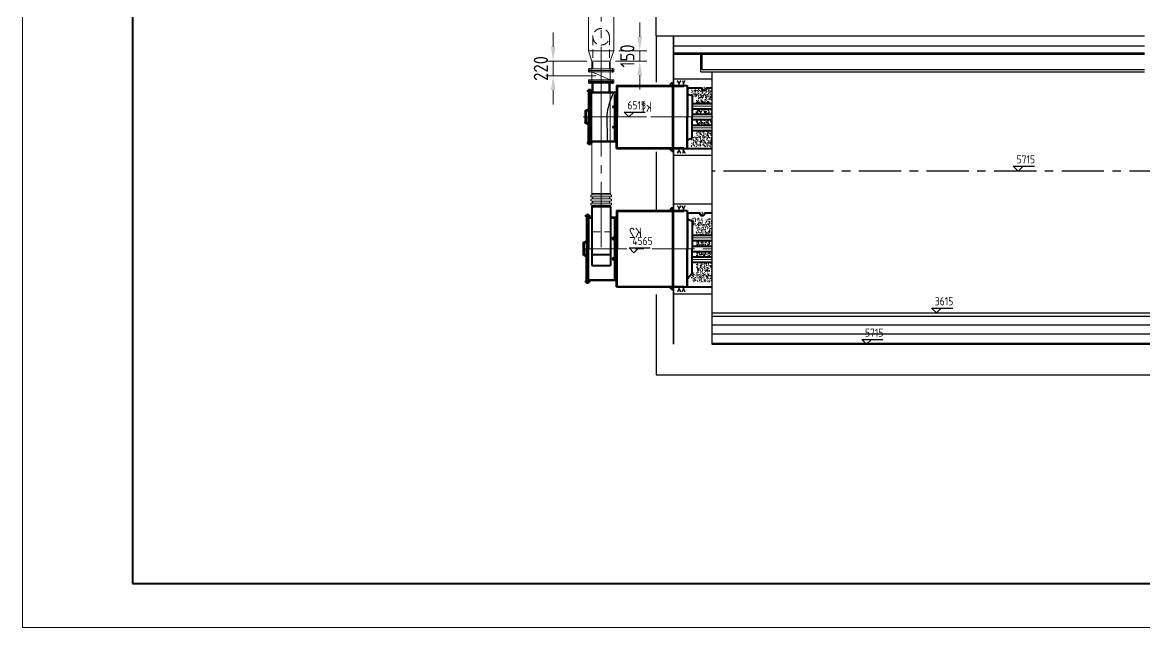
# Model space of a CAD drawing. Header units: millimetres. Extents: x 188205 to 604756, y -401673 to 15123.
# Drawn here: x 342389 to 358981, y -332774 to -323819 of the extents above; entities that cross this region are included whole.
import ezdxf

# ---------------------------------------------------------------- set-up
doc = ezdxf.new("R2010")
doc.units = ezdxf.units.MM
doc.header["$LTSCALE"] = 500
for name, pattern in [('CENTER', [2, 1.25, -0.25, 0.25, -0.25]), ('CONTINOUS', [0]), ('DASHED2', [0.375, 0.25, -0.125])]:
    doc.linetypes.add(name, pattern=pattern)
for name, color, linetype, lineweight in [('BIAOZHU', 3, 'Continuous', 25), ('POU', 4, 'Continuous', 20), ('SHI', 7, 'Continuous', 40), ('SW', 8, 'Continuous', 20), ('WEN', 3, 'Continuous', 20), ('XI', 2, 'Continuous', 20), ('XU', 6, 'DASHED2', 20), ('ZHONG', 1, 'CENTER', 20), ('中心线', 1, 'CENTER', 18)]:
    doc.layers.add(name, color=color, linetype=linetype, lineweight=lineweight)
doc.layers.add('CENTR', color=1, linetype='CENTER')
doc.styles.add('GB', font='gbenor.shx', dxfattribs={"bigfont": 'gbcbig.shx'})
doc.dimstyles.new('ISO-60', dxfattribs={"dimscale": 60, "dimtxt": 3.5, "dimasz": 3.5, "dimexe": 1.8, "dimexo": 1.25, "dimgap": 1.3, "dimtad": 1, "dimrnd": 1, "dimdsep": 46, "dimtxsty": 'GB', "dimcen": 0, "dimclrd": 3, "dimclre": 3, "dimclrt": 256, "dimadec": 0, "dimazin": 0, "dimtfac": 1, "dimtix": 1, "dimtmove": 0, "dimatfit": 3, "dimldrblk": 'DOTSMALL', "dimfxl": 0, "dimlwd": 20, "dimlwe": 20, "dimarcsym": 0})
pattern_1 = [(130, (57927.14, -19397.804), (-72.87387, -6.375634), [7.62, -83.82]), (185, (57927.14, -19397.804), (14.09713, 76.42266), [6.096, -67.056]), (79.549, (57921.07, -19398.335), (-58.777, 70.046675), [6.476, -71.236]), (133.8158, (57927.14, -19377.48), (-108.43162, -16.81693), [11.43, -125.73]), (83.3644, (57918.1, -19378.89), (-94.9617, 98.97022), [9.714, -106.854]), (188.816, (57927.14, -19377.48), (-94.96184, 98.97005), [9.144, -100.584]), (159, (57916.98, -19382.564), (-60.64595, -40.90621), [7.62, -83.82]), (214, (57916.98, -19382.564), (-24.72081, 73.67519), [6.096, -67.056]), (108.5486, (57911.926, -19385.97), (-85.3666, 32.76914), [6.476, -71.236]), (142.5, (57927.14, -19397.804), (-1.235441, 33.822016), [0, -66.2432, 0, -68.072, 0, -67.31]), (172.5, (57927.14, -19397.804), (-26.727865, 40.07223), [0, -38.8112, 0, -64.7192, 0, -25.654]), (212.5, (57949.796, -19397.804), (-54.236238, -2.291498), [0, -25.4, 0, -79.248, 0, -105.156]), (222.5, (57959.956, -19397.804), (-59.251673, 10.170596), [0, -33.02, 0, -52.6288, 0, -74.676])]
pattern_2 = [(130, (56604.54, -19422.26), (-72.87387, -6.375634), [7.62, -83.82]), (185, (56604.54, -19422.26), (14.09713, 76.42266), [6.096, -67.056]), (79.549, (56598.47, -19422.79), (-58.777, 70.046675), [6.476, -71.236]), (133.8158, (56604.54, -19401.94), (-108.43162, -16.81693), [11.43, -125.73]), (83.3644, (56595.51, -19403.34), (-94.9617, 98.97022), [9.714, -106.854]), (188.816, (56604.54, -19401.94), (-94.96184, 98.97005), [9.144, -100.584]), (159, (56594.38, -19407.02), (-60.64595, -40.90621), [7.62, -83.82]), (214, (56594.38, -19407.02), (-24.72081, 73.67519), [6.096, -67.056]), (108.5486, (56589.33, -19410.43), (-85.3666, 32.76914), [6.476, -71.236]), (142.5, (56604.542, -19422.26), (-1.235441, 33.822016), [0, -66.2432, 0, -68.072, 0, -67.31]), (172.5, (56604.54, -19422.26), (-26.727865, 40.07223), [0, -38.8112, 0, -64.7192, 0, -25.654]), (212.5, (56627.199, -19422.26), (-54.236238, -2.291498), [0, -25.4, 0, -79.248, 0, -105.156]), (222.5, (56637.36, -19422.26), (-59.251673, 10.170596), [0, -33.02, 0, -52.6288, 0, -74.676])]
pattern_3 = [(45, (-1333.1662, -1494.125), (-2.245064, 2.245064), [])]

# ---------------------------------------------------------------- blocks, each defined once
blk = doc.blocks.new('蝶阀-DN250')
at = {"linetype": 'CONTINOUS'}
for p, q in [((-188, 213), (188, 213)), ((-188, 213), (-188, 165)), ((-188, 189), (188, 189)), ((188, 213), (188, 165)), ((-188, 165), (188, 165)), ((-188, 48), (-188, 0)), ((-188, 48), (188, 48)), ((-188, 24), (188, 24)), ((-188, 0), (188, 0)), ((-136, 165), (-136, 48)), ((136, 48), (-136, 165)), ((136, 165), (136, 48)), ((188, 48), (188, 0))]:
    blk.add_line(p, q, dxfattribs=at)
at = {"layer": '中心线', "ltscale": 0.04}
for p, q in [((-168, 221), (-168, 157)), ((168, 221), (168, 157)), ((-168, 56), (-168, -8)), ((168, 56), (168, -8))]:
    blk.add_line(p, q, dxfattribs=at)
at = {"layer": '中心线', "ltscale": 0.1}
blk.add_line((0, 239), (0, -27), dxfattribs=at)
blk = doc.blocks.new('wf-3tf-dn350-a')
for p, q in [((-235, 599), (-285, 599)), ((-235, 599), (-285, 599)), ((-281, 564), (-281, 599)), ((-281, 564), (-235, 564)), ((-273, 412), (-273, 564)), ((-266, 377), (-266, 599)), ((-259, 412), (-259, 564)), ((-235, 616), (-190, 616)), ((234, 570), (-235, 570)), ((211, 576), (-212, 576)), ((211, 564), (-212, 564)), ((-190, 599), (-143, 599)), ((-190, 599), (-143, 599)), ((-165, 412), (-165, 564)), ((-158, 377), (-158, 599)), ((-151, 412), (-151, 564)), ((-143, 576), (-143, 599)), ((142, 576), (142, 601)), ((189, 601), (142, 601)), ((189, 601), (142, 601)), ((150, 412), (150, 564)), ((157, 377), (157, 601)), ((164, 412), (164, 564)), ((189, 616), (234, 616)), ((189, 499), (234, 499)), ((234, 601), (280, 601)), ((234, 601), (280, 601)), ((280, 566), (234, 566)), ((258, 412), (258, 566)), ((265, 377), (265, 601)), ((272, 412), (272, 566)), ((280, 566), (280, 601)), ((-327, 345), (-423, 254)), ((-327, 361), (-327, 345)), ((-327, 361), (-212, 361)), ((-212, 345), (-327, 345)), ((-281, 377), (-281, 412)), ((-212, 412), (-281, 412)), ((-212, 377), (-281, 377)), ((-281, 377), (-281, 361)), ((-264, 377), (-264, 412)), ((-256, 345), (-256, 254)), ((-235, 377), (-244, 377)), ((-236, 377), (-236, 361)), ((-236, 377), (-236, 361)), ((-190, 497), (-235, 497)), ((-189, 377), (-235, 377)), ((-200, 377), (-226, 377)), ((-212, 412), (-143, 412)), ((-212, 377), (-143, 377)), ((-212, 361), (-97, 361)), ((-212, 345), (-97, 345)), ((-189, 377), (-189, 361)), ((-189, 377), (-189, 361)), ((-168, 345), (-168, 254)), ((-161, 377), (-161, 412)), ((-143, 377), (-143, 412)), ((-143, 377), (-143, 361)), ((-97, 361), (-97, 345)), ((-97, 345), (-2, 254)), ((96, 346), (1, 254)), ((212, 361), (96, 361)), ((96, 361), (96, 346)), ((212, 346), (96, 346)), ((142, 377), (142, 412)), ((211, 412), (142, 412)), ((280, 377), (142, 377)), ((211, 377), (142, 377)), ((142, 377), (142, 361)), ((160, 377), (160, 412)), ((161, 361), (164, 361)), ((168, 346), (168, 254)), ((189, 377), (180, 377)), ((188, 377), (234, 377)), ((188, 377), (188, 361)), ((188, 377), (188, 361)), ((235, 377), (189, 377)), ((198, 377), (224, 377)), ((224, 377), (198, 377)), ((211, 412), (280, 412)), ((211, 377), (280, 377)), ((326, 361), (212, 361)), ((212, 346), (326, 346)), ((234, 377), (242, 377)), ((235, 377), (235, 361)), ((235, 377), (235, 361)), ((256, 346), (256, 254)), ((263, 361), (260, 361)), ((263, 377), (263, 412)), ((280, 377), (280, 412)), ((280, 377), (280, 361)), ((326, 361), (326, 346)), ((326, 346), (422, 254)), ((-514, 0), (-514, 245)), ((-514, 245), (-490, 245)), ((-490, 10), (-490, 245)), ((-466, 245), (-490, 245)), ((-490, 10), (-490, 245)), ((-466, 0), (-466, 245)), ((-415, 189), (-466, 189)), ((-423, 254), (-212, 254)), ((-423, 242), (-423, 254)), ((-423, 242), (-212, 242)), ((-423, 242), (-423, 225)), ((-212, 237), (-423, 237)), ((-423, 237), (-212, 237)), ((-423, 225), (-212, 225)), ((-415, 10), (-415, 225)), ((-415, 10), (-415, 225)), ((-409, 225), (-409, -242)), ((-405, 249), (-405, 225)), ((-390, 225), (-390, 242)), ((-212, 254), (-2, 254)), ((-212, 242), (-2, 242)), ((-212, 237), (0, 237)), ((-212, 225), (0, 225)), ((-34, 237), (-34, 242)), ((-34, 237), (-34, 225)), ((-34, 237), (-34, 225)), ((-19, 249), (-19, 225)), ((-19, 249), (-19, 225)), ((-19, 249), (-19, 225)), ((0, 225), (-3, 225)), ((0, 225), (-3, 225)), ((-2, 254), (-2, 237)), ((212, 237), (0, 237)), ((212, 225), (0, 225)), ((0, 225), (3, 225)), ((0, 225), (3, 225)), ((1, 254), (1, 237)), ((212, 254), (1, 254)), ((212, 242), (1, 242)), ((19, 249), (19, 225)), ((31, 237), (31, 242)), ((31, 237), (31, 225)), ((422, 254), (212, 254)), ((422, 242), (212, 242)), ((422, 237), (212, 237)), ((422, 225), (212, 225)), ((392, 237), (392, 242)), ((392, 237), (392, 225)), ((407, 254), (407, 225)), ((409, 225), (409, -242)), ((415, 0), (415, 225)), ((415, 189), (480, 189)), ((422, 242), (422, 254)), ((422, 242), (422, 237)), ((422, 237), (422, 225)), ((466, 0), (466, 245)), ((466, 245), (490, 245)), ((490, 10), (490, 245)), ((490, 10), (490, 245)), ((514, 245), (490, 245)), ((514, 0), (514, 245)), ((-514, 0), (-514, -245)), ((-490, 10), (-490, -245)), ((-490, 10), (-490, -245)), ((-466, 0), (-466, -245)), ((-415, 10), (-415, -245)), ((415, 0), (415, -245)), ((466, 0), (466, -245)), ((490, 10), (490, -245)), ((490, 10), (490, -245)), ((514, 0), (514, -245)), ((-514, -245), (-490, -245)), ((-466, -245), (-490, -245)), ((-415, -188), (-466, -188)), ((-409, -242), (-415, -245)), ((-415, -245), (-257, -395)), ((-409, -242), (-248, -395)), ((409, -242), (247, -395)), ((415, -245), (256, -395)), ((415, -245), (409, -242)), ((415, -188), (480, -188)), ((466, -245), (490, -245)), ((514, -245), (490, -245)), ((256, -395), (-257, -395)), ((-257, -395), (-257, -405)), ((-257, -405), (-246, -405)), ((-155, -405), (-246, -405)), ((0, -456), (-245, -456)), ((-245, -456), (-245, -480)), ((0, -480), (-245, -480)), ((0, -480), (-245, -480)), ((-245, -504), (-245, -480)), ((0, -405), (-188, -405)), ((-188, -405), (-188, -456)), ((0, -405), (189, -405)), ((0, -456), (245, -456)), ((0, -480), (245, -480)), ((0, -480), (245, -480)), ((245, -405), (155, -405)), ((189, -405), (189, -456)), ((256, -405), (245, -405)), ((245, -456), (245, -480)), ((245, -504), (245, -480)), ((256, -395), (256, -405)), ((0, -504), (-245, -504)), ((0, -504), (245, -504))]:
    blk.add_line(p, q)
for points in [[(-190, 564), (-190, 474), (-235, 474), (-235, 616), (-190, 616), (-190, 576)], [(189, 576), (189, 618), (234, 618), (234, 476), (189, 476), (189, 564)]]:
    blk.add_lwpolyline(points)
for points in [[(-21, 578), (-10, 578), (-10, 561), (-21, 561)], [(20, 578), (9, 578), (9, 561), (20, 561)]]:
    blk.add_lwpolyline(points, close=True)
for centre in [(-212, 570), (0, 570), (211, 570)]:
    blk.add_circle(centre, 6)
at = {"layer": 'ZHONG'}
for p, q in [((0, -578), (0, 710)), ((-212, -215), (-212, 616)), ((212, -215), (212, 616)), ((606, 0), (-608, 0))]:
    blk.add_line(p, q, dxfattribs=at)
at = {"insert": (161, -106), "char_height": 100, "attachment_point": 3, "style": 'GB'}
blk.add_mtext_dynamic_manual_height_columns('DN350', width=455.08, gutter_width=12.5, heights=[0], dxfattribs=at)
blk = doc.blocks.new('波纹管-DN250')
at = {"ltscale": 0.5}
for p, q in [((-139, 171), (0, 171)), ((139, 171), (0, 171)), ((-139, 141), (0, 141)), ((-139, 111), (0, 111)), ((-139, 80), (0, 80)), ((-139, 50), (0, 50)), ((-139, 20), (0, 20)), ((139, 141), (0, 141)), ((139, 111), (0, 111)), ((139, 80), (0, 80)), ((139, 50), (0, 50)), ((139, 20), (0, 20))]:
    blk.add_line(p, q, dxfattribs=at)
at = {"linetype": 'CONTINOUS'}
for p, q in [((136, 191), (-137, 191)), ((-137, 191), (-137, 171)), ((136, 191), (136, 171)), ((-137, 20), (-137, 0)), ((136, 0), (-137, 0)), ((136, 20), (136, 0))]:
    blk.add_line(p, q, dxfattribs=at)
at = {"ltscale": 0.5}
for centre, major_axis, start_param, end_param in [((-139, 156), (-0.4, 15.2), -0.023739, 3.117854), ((139, 156), (-0.2, 15.2), 3.129948, 6.271541), ((-139, 96), (-0.4, 15.2), -0.023739, 3.117854), ((-139, 35), (-0.4, 15.2), -0.023739, 3.117854), ((-139, 126), (-0.2, 15.2), 3.129948, 6.271541), ((-139, 65), (0.4, 15.2), 3.166909, 6.308502), ((139, 126), (-0.4, 15.2), -0.023739, 3.117854), ((139, 65), (0.5, 15.2), 0.034016, 3.175609), ((139, 96), (-0.2, 15.2), 3.129948, 6.271541), ((139, 35), (-0.2, 15.2), 3.129948, 6.271541)]:
    blk.add_ellipse(centre, major_axis=major_axis, ratio=1, start_param=start_param, end_param=end_param, dxfattribs=at)
at = {"layer": 'ZHONG', "linetype": 'CONTINOUS'}
blk.add_line((0, -26), (0, 220), dxfattribs=at)
blk = doc.blocks.new('air-b1')
for p, q in [((-798, 400), (-422, 400)), ((-798, 350), (-422, 350)), ((-260, -188), (-260, 188)), ((-260, 188), (1686, 188)), ((1686, 188), (1686, -188)), ((1686, -188), (-260, -188)), ((2224, -350), (1848, -350)), ((1848, -350), (1848, -1411)), ((2224, -350), (2224, -1411)), ((1848, -1411), (2224, -1411)), ((1900, -1561), (1848, -1411)), ((2172, -1561), (2224, -1411)), ((1900, -1561), (1900, -3522)), ((1900, -1561), (2172, -1561)), ((2172, -1561), (2172, -3522))]:
    blk.add_line(p, q)
for centre, radius, start, end in [((-260, 350), 538, 180, 270), ((-260, 350), 162, 180, 270), ((1686, -350), 538, 0, 90), ((1686, -350), 162, 0, 90)]:
    blk.add_arc(centre, radius, start, end)
at = {"layer": 'WEN'}
for p, q in [((-798, 350), (-798, 389)), ((-610, 350), (-610, 400)), ((-422, 350), (-422, 387))]:
    blk.add_line(p, q, dxfattribs=at)
at = {"layer": 'XU'}
for p, q in [((1914, -1202), (1914, -1675)), ((2158, -1202), (2158, -1675))]:
    blk.add_line(p, q, dxfattribs=at)
blk.add_circle((2036, -1202), 122, dxfattribs=at)
at = {"layer": 'ZHONG', "linetype": 'CENTER'}
blk.add_line((1686, 0), (-260, 0), dxfattribs=at)
at = {"layer": 'ZHONG'}
blk.add_line((2036, -350), (2036, -3827), dxfattribs=at)
at = {"layer": 'ZHONG', "linetype": 'CENTER'}
for centre, start, end in [((-260, 350), 180, 270), ((1686, -350), 0, 90)]:
    blk.add_arc(centre, 350, start, end, dxfattribs=at)
at = {"xscale": -1}
for name, p in [('wf-3tf-dn350-a', (-610, 905)), ('蝶阀-DN250', (2036, -1888))]:
    blk.add_blockref(name, p, dxfattribs=at)
blk.add_blockref('波纹管-DN250', (2036, -3713))
blk = doc.blocks.new('正标高')
at = {"layer": 'BIAOZHU'}
for p, q in [((-2.4, 2.4), (8, 2.4)), ((-2.4, 2.4), (0, 0)), ((2.4, 2.4), (0, 0))]:
    blk.add_line(p, q, dxfattribs=at)
at = {"layer": 'BIAOZHU', "style": 'GB', "flags": 10}
blk.add_attdef('+', (-3.12, 3.76), '', height=4, dxfattribs=at)
at = {"layer": 'BIAOZHU', "style": 'GB'}
blk.add_attdef('1000', (-0.7624, 3.76), '', height=4, dxfattribs=at)
blk = doc.blocks.new('A$C4A3A45B7')
at = {"layer": 'BIAOZHU'}
h = blk.add_hatch(dxfattribs=at)
h.set_pattern_fill('AR-CONC', color=256, scale=0.4, style=0)
h.set_pattern_definition(pattern_1)
h.paths.add_polyline_path([(16, 465), (246, 465), (246, 330), (316, 300), (316, 225), (316, 175), (166, 175), (116, 175), (16, 175)])
edge = h.paths.add_edge_path()
edge.add_line((16, 1120), (96, 1120))
edge.add_line((96, 1120), (96, 1105))
edge.add_line((96, 1105), (105, 1084))
edge.add_arc((126, 1105), 30, 224.0867, 317.0273)
edge.add_line((148, 1085), (156, 1105))
edge.add_line((156, 1105), (156, 1120))
edge.add_line((156, 1120), (316, 1120))
edge.add_line((316, 1120), (316, 1025))
edge.add_line((316, 1025), (246, 1005))
edge.add_line((246, 1005), (246, 865))
edge.add_line((246, 865), (16, 865))
edge.add_line((16, 865), (16, 1120))
h = blk.add_hatch(dxfattribs=at)
h.set_pattern_fill('AR-CONC', color=256, scale=0.4, style=0)
h.set_pattern_definition(pattern_1)
h.paths.add_polyline_path([(16, 785), (246, 785), (246, 705), (16, 705)])
h.paths.add_polyline_path([(16, 625), (246, 625), (246, 545), (16, 545)])
for p, q in [((581, 1330), (16, 1330)), ((16, 1330), (16, 0)), ((581, 1330), (581, 1230)), ((586, 1235), (581, 1235)), ((580, 0), (16, 0)), ((580, 100), (580, 0))]:
    blk.add_line(p, q, dxfattribs=at)
at = {"layer": 'SHI'}
for p, q in [((126, 1195), (16, 1195)), ((126, 1180), (126, 1195)), ((381, 1195), (186, 1195)), ((186, 1181), (186, 1195)), ((376, 1195), (376, 665)), ((381, 1230), (381, 665)), ((596, 1230), (381, 1230)), ((431, 1230), (431, 1222)), ((1416, 1222), (431, 1222)), ((596, 1270), (586, 1270)), ((587, 100), (586, 1270)), ((596, 1270), (596, 100)), ((606, 1270), (596, 1270)), ((1426, 1230), (596, 1230)), ((606, 1270), (636, 1240)), ((636, 1240), (636, 1230)), ((1416, 1230), (1416, 665)), ((1426, 1230), (1426, 665)), ((1516, 1290), (1516, 415)), ((1789, 1290), (1516, 1290)), ((1789, 1290), (1789, 415)), ((1839, 1162), (1841, 1162)), ((1839, 1138), (1839, 1162)), ((1870, 1169), (1841, 1169)), ((1841, 1169), (1841, 665)), ((1857, 1169), (1857, 665)), ((1860, 1169), (1860, 665)), ((1870, 1169), (1870, 665)), ((1873, 1162), (1870, 1162)), ((1873, 1138), (1873, 1162)), ((375, 1100), (305, 1080)), ((305, 1080), (305, 665)), ((1516, 1130), (1426, 1130)), ((1516, 1124), (1426, 1124)), ((1456, 1107), (1426, 1107)), ((1426, 1107), (1426, 206)), ((1456, 1107), (1456, 206)), ((1841, 1130), (1789, 1130)), ((1841, 1124), (1789, 1124)), ((1825, 1155), (1826, 1156)), ((1825, 1145), (1825, 1155)), ((1827, 1155), (1825, 1155)), ((1826, 1144), (1825, 1145)), ((1827, 1145), (1825, 1145)), ((1826, 1156), (1826, 1144)), ((1827, 1156), (1826, 1156)), ((1827, 1144), (1826, 1144)), ((1827, 1158), (1828, 1160)), ((1827, 1142), (1827, 1158)), ((1827, 1142), (1828, 1140)), ((1837, 1160), (1828, 1160)), ((1837, 1155), (1828, 1155)), ((1837, 1145), (1828, 1145)), ((1837, 1140), (1828, 1140)), ((1839, 1158), (1837, 1160)), ((1839, 1142), (1837, 1140)), ((1839, 1142), (1839, 1158)), ((1839, 1138), (1841, 1138)), ((1873, 1138), (1870, 1138)), ((1879, 1160), (1873, 1160)), ((1873, 1140), (1873, 1160)), ((1873, 1160), (1873, 1140)), ((1879, 1155), (1873, 1155)), ((1879, 1145), (1873, 1145)), ((1879, 1140), (1873, 1140)), ((1880, 1158), (1879, 1160)), ((1880, 1142), (1879, 1140)), ((1880, 1142), (1880, 1158)), ((305, 865), (16, 865)), ((305, 785), (16, 785)), ((305, 705), (16, 705)), ((305, 305), (305, 665)), ((375, 100), (375, 665)), ((381, 100), (381, 665)), ((1416, 100), (1416, 665)), ((1426, 100), (1426, 665)), ((1841, 161), (1841, 665)), ((1857, 161), (1857, 665)), ((1860, 161), (1860, 665)), ((1870, 771), (1885, 771)), ((1870, 759), (1885, 759)), ((1870, 161), (1870, 665)), ((1904, 590), (1904, 740)), ((1916, 740), (1916, 590)), ((305, 625), (16, 625)), ((305, 545), (16, 545)), ((1789, 580), (1516, 580)), ((1870, 571), (1885, 571)), ((1870, 559), (1885, 559)), ((305, 465), (16, 465)), ((1789, 415), (1516, 415)), ((375, 225), (305, 305)), ((1841, 206), (1426, 206)), ((1841, 200), (1426, 200)), ((1825, 185), (1826, 186)), ((1825, 175), (1825, 185)), ((1827, 185), (1825, 185)), ((1826, 174), (1825, 175)), ((1827, 175), (1825, 175)), ((1826, 186), (1826, 174)), ((1827, 186), (1826, 186)), ((1827, 174), (1826, 174)), ((1827, 188), (1828, 190)), ((1827, 172), (1827, 188)), ((1827, 172), (1828, 170)), ((1837, 190), (1828, 190)), ((1837, 185), (1828, 185)), ((1837, 175), (1828, 175)), ((1837, 170), (1828, 170)), ((1839, 188), (1837, 190)), ((1839, 172), (1837, 170)), ((1839, 192), (1841, 192)), ((1839, 168), (1839, 192)), ((1839, 172), (1839, 188)), ((1839, 168), (1841, 168)), ((1873, 192), (1870, 192)), ((1873, 168), (1870, 168)), ((1873, 168), (1873, 192)), ((1873, 190), (1873, 170)), ((1873, 170), (1873, 190)), ((1879, 190), (1873, 190)), ((1879, 185), (1873, 185)), ((1879, 175), (1873, 175)), ((1879, 170), (1873, 170)), ((1880, 188), (1879, 190)), ((1880, 172), (1879, 170)), ((1880, 172), (1880, 188)), ((116, 100), (16, 100)), ((166, 100), (116, 100)), ((381, 100), (166, 100)), ((596, 100), (381, 100)), ((1416, 108), (431, 108)), ((431, 108), (431, 100)), ((586, 95), (580, 95)), ((586, 60), (586, 100)), ((596, 60), (586, 60)), ((596, 60), (596, 100)), ((1426, 100), (596, 100)), ((606, 60), (596, 60)), ((606, 60), (636, 90)), ((636, 90), (636, 100)), ((1870, 161), (1841, 161))]:
    blk.add_line(p, q, dxfattribs=at)
for points in [[(1475, 830), (1484, 815), (1475, 800), (1458, 800), (1449, 815), (1458, 830)], [(1474, 500), (1484, 515), (1475, 530), (1458, 530), (1449, 515), (1457, 500)]]:
    blk.add_lwpolyline(points, close=True, dxfattribs=at)
for centre in [(1466, 815), (1466, 515)]:
    blk.add_circle(centre, 15, dxfattribs=at)
for centre, radius, start, end in [((156, 1180), 30, 180, 0.9694), ((1832, 1159), 5.17, 193.1408, 226.8592), ((1836, 1150), 9.75, 147.7958, 212.2042), ((1832, 1141), 5.17, 133.1408, 166.8592), ((1834, 1159), 5.17, 313.1408, 346.8592), ((1829, 1150), 9.75, 327.7958, 32.2042), ((1834, 1141), 5.17, 13.1408, 46.8592), ((1875, 1159), 5.17, 313.1408, 346.8592), ((1871, 1150), 9.75, 327.7958, 32.2042), ((1875, 1141), 5.17, 13.1408, 46.8592), ((1885, 740), 31, 0, 90), ((1885, 740), 19, 0, 90), ((1885, 590), 19, 270, 0), ((1885, 590), 31, 270, 0), ((1832, 189), 5.17, 193.1408, 226.8592), ((1836, 180), 9.75, 147.7958, 212.2042), ((1832, 171), 5.17, 133.1408, 166.8592), ((1834, 189), 5.17, 313.1408, 346.8592), ((1829, 180), 9.75, 327.7958, 32.2042), ((1834, 171), 5.17, 13.1408, 46.8592), ((1875, 189), 5.17, 313.1408, 346.8592), ((1871, 180), 9.75, 327.7958, 32.2042), ((1875, 171), 5.17, 13.1408, 46.8592)]:
    blk.add_arc(centre, radius, start, end, dxfattribs=at)
at = {"layer": 'SW'}
for p in [(16, 1195), (16, 100)]:
    blk.add_line(p, (16, 665), dxfattribs=at)
at = {"layer": 'XU'}
for p, q in [((410, 1297), (415, 1300)), ((410, 1297), (431, 1260)), ((415, 1300), (437, 1262)), ((431, 1258), (431, 1230)), ((454, 1300), (434, 1266)), ((459, 1297), (437, 1259)), ((437, 1260), (437, 1230)), ((459, 1297), (454, 1300)), ((476, 1297), (481, 1300)), ((476, 1297), (497, 1260)), ((481, 1300), (503, 1262)), ((497, 1258), (497, 1230)), ((520, 1300), (500, 1266)), ((525, 1297), (503, 1259)), ((503, 1260), (503, 1230)), ((525, 1297), (520, 1300)), ((1789, 915), (1516, 915)), ((410, 33), (431, 70)), ((410, 33), (415, 30)), ((415, 30), (437, 69)), ((431, 72), (431, 100)), ((454, 30), (434, 64)), ((437, 70), (437, 100)), ((459, 33), (437, 71)), ((459, 33), (454, 30)), ((476, 33), (497, 70)), ((476, 33), (481, 30)), ((481, 30), (503, 69)), ((497, 72), (497, 100)), ((520, 30), (500, 64)), ((503, 70), (503, 100)), ((525, 33), (503, 71)), ((525, 33), (520, 30))]:
    blk.add_line(p, q, dxfattribs=at)
for centre, start, end in [((428, 1258), 0, 30), ((434, 1260), 0, 30), ((494, 1258), 0, 30), ((500, 1260), 0, 30), ((428, 72), 330, 0), ((434, 70), 330, 0), ((494, 72), 330, 0), ((500, 70), 330, 0)]:
    blk.add_arc(centre, 3, start, end, dxfattribs=at)
at = {"layer": 'ZHONG'}
for p, q in [((156, 1209), (156, 1152)), ((1652, 1312), (1652, 665)), ((1652, 1260), (1652, 1296)), ((1466, 795), (1466, 835)), ((1898, 665), (0, 665)), ((305, 825), (16, 825)), ((1446, 815), (1487, 815)), ((1870, 765), (1885, 765)), ((1910, 740), (1910, 590)), ((305, 505), (16, 505)), ((1446, 515), (1487, 515)), ((1466, 535), (1466, 545)), ((1466, 495), (1466, 535)), ((1870, 565), (1885, 565))]:
    blk.add_line(p, q, dxfattribs=at)
at = {"layer": 'ZHONG', "color": 1, "linetype": 'CENTER'}
for p, q in [((1888, 1150), (1820, 1150)), ((1888, 180), (1820, 180))]:
    blk.add_line(p, q, dxfattribs=at)
at = {"layer": 'ZHONG'}
for centre, start, end in [((1885, 740), 0, 90), ((1885, 590), 270, 0)]:
    blk.add_arc(centre, 25, start, end, dxfattribs=at)
at = {"layer": 'BIAOZHU', "style": 'GB'}
blk.add_text('K2', height=150, dxfattribs=at).set_placement((1048, 826))
blk = doc.blocks.new('A$C704930C1')
at = {"layer": 'POU'}
h = blk.add_hatch(dxfattribs=at)
h.set_pattern_fill('ANSI31', color=256, style=0)
h.set_pattern_definition(pattern_3)
h.paths.add_polyline_path([(9, 15), (0, 15), (0, 5), (9, 5)])
h.paths.add_polyline_path([(47, 5), (47, 17), (30, 17), (28, 15), (27, 15), (27, 5)])
h = blk.add_hatch(dxfattribs=at)
h.set_pattern_fill('ANSI31', color=256, style=0)
h.set_pattern_definition(pattern_3)
h.paths.add_polyline_path([(314, 15), (312, 15), (310, 17), (294, 17), (294, 5), (314, 5)])
h.paths.add_polyline_path([(340, 15), (332, 15), (332, 5), (340, 5)])
at = {"layer": 'SHI'}
for p, q in [((0, 15), (28, 15)), ((0, 5), (0, 15)), ((0, 5), (340, 5)), ((9, 5), (9, 15)), ((27, 5), (27, 15)), ((30, 17), (28, 15)), ((30, 17), (310, 17)), ((47, 5), (47, 17)), ((294, 5), (294, 17)), ((310, 17), (312, 15)), ((312, 15), (340, 15)), ((314, 5), (314, 15)), ((332, 5), (332, 15)), ((340, 5), (340, 15))]:
    blk.add_line(p, q, dxfattribs=at)
at = {"layer": 'ZHONG'}
for p, q in [((18, 0), (18, 21)), ((170, 0), (170, 21)), ((323, 0), (323, 21))]:
    blk.add_line(p, q, dxfattribs=at)
blk = doc.blocks.new('A$C33EE5163')
at = {"layer": 'BIAOZHU'}
h = blk.add_hatch(dxfattribs=at)
h.set_pattern_fill('AR-CONC', color=256, scale=0.4, style=0)
h.set_pattern_definition(pattern_2)
h.paths.add_polyline_path([(-1306, 441), (-1076, 441), (-1076, 356), (-1006, 326), (-1006, 201), (-1156, 201), (-1206, 201), (-1306, 201)])
h.paths.add_polyline_path([(-1306, 1046), (-1226, 1046), (-1226, 1031, 0.991576), (-1166, 1030), (-1166, 1046), (-1006, 1046), (-1006, 951), (-1076, 931), (-1076, 841), (-1306, 841)])
h = blk.add_hatch(dxfattribs=at)
h.set_pattern_fill('AR-CONC', color=256, scale=0.4, style=0)
h.set_pattern_definition(pattern_2)
h.paths.add_polyline_path([(-1306, 761), (-1076, 761), (-1076, 681), (-1306, 681)])
h.paths.add_polyline_path([(-1306, 601), (-1076, 601), (-1076, 521), (-1306, 521)])
for p, q in [((-741, 1206), (-1306, 1206)), ((-1306, 1206), (-1306, 75)), ((-741, 1206), (-741, 1106)), ((-736, 1111), (-741, 1111)), ((-741, 76), (-741, 176)), ((-741, 76), (-1306, 75))]:
    blk.add_line(p, q, dxfattribs=at)
blk.add_spline([(147, 1006), (241, 706), (243, 493), (243, 276)], degree=3, dxfattribs=at)
at = {"layer": 'SHI'}
for p, q in [((-1226, 1071), (-1306, 1071)), ((-1226, 1056), (-1226, 1071)), ((-941, 1071), (-1166, 1071)), ((-1166, 1056), (-1166, 1071)), ((-946, 1071), (-946, 641)), ((-941, 1106), (-941, 641)), ((-726, 1106), (-941, 1106)), ((-891, 1098), (-891, 1106)), ((94, 1098), (-891, 1098)), ((-726, 1146), (-736, 1146)), ((-736, 176), (-736, 1146)), ((-726, 1146), (-726, 176)), ((-716, 1146), (-726, 1146)), ((104, 1106), (-726, 1106)), ((-716, 1146), (-686, 1116)), ((-686, 1116), (-686, 1106)), ((94, 1106), (94, 641)), ((104, 1106), (104, 641)), ((489, 1006), (104, 1006)), ((489, 1000), (104, 1000)), ((207, 1006), (207, 1146)), ((452, 1006), (452, 1154)), ((472, 1029), (473, 1030)), ((472, 1018), (472, 1029)), ((474, 1029), (472, 1029)), ((473, 1018), (472, 1018)), ((474, 1018), (472, 1018)), ((473, 1030), (473, 1018)), ((474, 1030), (473, 1030)), ((474, 1018), (473, 1018)), ((474, 1031), (476, 1034)), ((474, 1016), (474, 1031)), ((474, 1016), (476, 1013)), ((485, 1034), (476, 1034)), ((485, 1029), (476, 1029)), ((485, 1018), (476, 1018)), ((485, 1013), (476, 1013)), ((486, 1031), (485, 1034)), ((486, 1016), (485, 1013)), ((486, 1036), (489, 1036)), ((486, 1012), (486, 1036)), ((486, 1016), (486, 1031)), ((486, 1012), (489, 1012)), ((518, 1045), (489, 1045)), ((489, 1045), (489, 641)), ((505, 1045), (505, 641)), ((508, 1045), (508, 641)), ((518, 1045), (518, 641)), ((520, 1036), (518, 1036)), ((520, 1012), (518, 1012)), ((520, 1012), (520, 1036)), ((526, 1034), (520, 1034)), ((520, 1013), (520, 1034)), ((520, 1034), (520, 1013)), ((526, 1029), (520, 1029)), ((526, 1018), (520, 1018)), ((526, 1013), (520, 1013)), ((528, 1031), (526, 1034)), ((528, 1016), (526, 1013)), ((528, 1016), (528, 1031)), ((-1017, 841), (-1306, 841)), ((-947, 976), (-1017, 956)), ((-1017, 956), (-1017, 641)), ((134, 969), (104, 969)), ((104, 969), (104, 282)), ((134, 969), (134, 282)), ((-1017, 761), (-1306, 761)), ((-1017, 681), (-1306, 681)), ((518, 747), (533, 747)), ((518, 735), (533, 735)), ((552, 566), (552, 716)), ((564, 716), (564, 566)), ((-1017, 601), (-1306, 601)), ((-1017, 521), (-1306, 521)), ((-1017, 331), (-1017, 641)), ((-946, 176), (-946, 641)), ((-941, 176), (-941, 641)), ((94, 176), (94, 641)), ((104, 176), (104, 641)), ((489, 237), (489, 641)), ((505, 237), (505, 641)), ((508, 237), (508, 641)), ((518, 237), (518, 641)), ((518, 547), (533, 547)), ((518, 535), (533, 535)), ((-1017, 441), (-1306, 441)), ((-1206, 176), (-1306, 176)), ((-1156, 176), (-1206, 176)), ((-941, 176), (-1156, 176)), ((-946, 301), (-1017, 331)), ((-726, 176), (-941, 176)), ((-891, 176), (-891, 184)), ((94, 184), (-891, 184)), ((-736, 171), (-741, 171)), ((-736, 136), (-736, 176)), ((-726, 136), (-726, 176)), ((104, 176), (-726, 176)), ((-686, 166), (-686, 176)), ((489, 282), (104, 282)), ((489, 276), (104, 276)), ((472, 263), (473, 264)), ((472, 252), (472, 263)), ((474, 263), (472, 263)), ((473, 252), (472, 252)), ((474, 252), (472, 252)), ((473, 264), (473, 252)), ((474, 264), (473, 264)), ((474, 252), (473, 252)), ((474, 265), (476, 268)), ((474, 250), (474, 265)), ((474, 250), (476, 247)), ((485, 268), (476, 268)), ((485, 263), (476, 263)), ((485, 252), (476, 252)), ((485, 247), (476, 247)), ((486, 265), (485, 268)), ((486, 250), (485, 247)), ((486, 270), (489, 270)), ((486, 246), (486, 270)), ((486, 250), (486, 265)), ((486, 246), (489, 246)), ((518, 237), (489, 237)), ((520, 270), (518, 270)), ((520, 246), (518, 246)), ((520, 246), (520, 270)), ((520, 268), (520, 247)), ((520, 247), (520, 268)), ((526, 268), (520, 268)), ((526, 263), (520, 263)), ((526, 252), (520, 252)), ((526, 247), (520, 247)), ((528, 265), (526, 268)), ((528, 250), (526, 247)), ((528, 250), (528, 265)), ((-726, 136), (-736, 136)), ((-716, 136), (-726, 136)), ((-716, 136), (-686, 166))]:
    blk.add_line(p, q, dxfattribs=at)
for centre, radius, start, end in [((-1196, 1056), 30, 180, 0.9694), ((479, 1033), 5.17, 193.1408, 226.8592), ((484, 1024), 9.75, 147.7958, 212.2042), ((479, 1015), 5.17, 133.1408, 166.8592), ((481, 1033), 5.17, 313.1408, 346.8592), ((477, 1024), 9.75, 327.7958, 32.2042), ((481, 1015), 5.17, 13.1408, 46.8592), ((523, 1033), 5.17, 313.1408, 346.8592), ((518, 1024), 9.75, 327.7958, 32.2042), ((523, 1015), 5.17, 13.1408, 46.8592), ((533, 716), 31, 0, 90), ((533, 716), 19, 0, 90), ((533, 566), 19, 270, 0), ((533, 566), 31, 270, 0), ((479, 267), 5.17, 193.1408, 226.8592), ((484, 258), 9.75, 147.7958, 212.2042), ((479, 249), 5.17, 133.1408, 166.8592), ((481, 267), 5.17, 313.1408, 346.8592), ((477, 258), 9.75, 327.7958, 32.2042), ((481, 249), 5.17, 13.1408, 46.8592), ((523, 267), 5.17, 313.1408, 346.8592), ((518, 258), 9.75, 327.7958, 32.2042), ((523, 249), 5.17, 13.1408, 46.8592)]:
    blk.add_arc(centre, radius, start, end, dxfattribs=at)
at = {"layer": 'SW'}
for p in [(-1306, 1071), (-1306, 176)]:
    blk.add_line(p, (-1306, 641), dxfattribs=at)
for points in [[(152, 806), (161, 791), (152, 776), (135, 776), (126, 791), (135, 806)], [(152, 476), (161, 491), (152, 506), (135, 506), (126, 491), (135, 476)]]:
    blk.add_lwpolyline(points, close=True, dxfattribs=at)
for centre in [(143, 791), (143, 491)]:
    blk.add_circle(centre, 15, dxfattribs=at)
at = {"layer": 'XU'}
for p, q in [((-913, 1173), (-908, 1176)), ((-913, 1173), (-892, 1135)), ((-908, 1176), (-886, 1137)), ((-884, 1176), (-888, 1142)), ((-878, 1173), (-885, 1135)), ((-878, 1173), (-884, 1176)), ((-847, 1173), (-842, 1176)), ((-847, 1173), (-826, 1135)), ((-842, 1176), (-820, 1137)), ((-803, 1176), (-822, 1142)), ((-797, 1173), (-819, 1135)), ((-797, 1173), (-803, 1176)), ((-891, 1134), (-891, 1106)), ((-885, 1136), (-885, 1106)), ((-825, 1134), (-825, 1106)), ((-819, 1136), (-819, 1106)), ((-891, 147), (-891, 176)), ((-885, 146), (-885, 176)), ((-825, 147), (-825, 176)), ((-819, 146), (-819, 176)), ((-913, 109), (-892, 146)), ((-913, 109), (-908, 106)), ((-908, 106), (-886, 144)), ((-884, 106), (-888, 140)), ((-878, 109), (-885, 146)), ((-878, 109), (-884, 106)), ((-847, 109), (-826, 146)), ((-847, 109), (-842, 106)), ((-842, 106), (-820, 144)), ((-803, 106), (-822, 140)), ((-797, 109), (-819, 146)), ((-797, 109), (-803, 106))]:
    blk.add_line(p, q, dxfattribs=at)
for centre, start, end in [((-894, 1134), 0, 30), ((-888, 1136), 0, 30), ((-828, 1134), 0, 30), ((-822, 1136), 0, 30), ((-894, 147), 330, 0), ((-888, 146), 330, 0), ((-828, 147), 330, 0), ((-822, 146), 330, 0)]:
    blk.add_arc(centre, 3, start, end, dxfattribs=at)
at = {"layer": 'ZHONG'}
for p, q in [((330, 1188), (330, 641)), ((-1196, 1085), (-1196, 1027)), ((-1017, 801), (-1306, 801)), ((123, 791), (164, 791)), ((143, 811), (143, 770)), ((518, 741), (533, 741)), ((558, 716), (558, 566)), ((546, 641), (-1323, 641)), ((143, 470), (143, 511)), ((518, 541), (533, 541)), ((-1017, 481), (-1306, 481)), ((123, 491), (164, 491))]:
    blk.add_line(p, q, dxfattribs=at)
at = {"layer": 'ZHONG', "color": 1, "linetype": 'CENTER'}
for p, q in [((536, 1024), (467, 1024)), ((536, 258), (467, 258))]:
    blk.add_line(p, q, dxfattribs=at)
at = {"layer": 'ZHONG'}
for centre, start, end in [((533, 716), 0, 90), ((533, 566), 270, 0)]:
    blk.add_arc(centre, 25, start, end, dxfattribs=at)
at = {"layer": 'WEN', "xscale": -1}
blk.add_blockref('A$C704930C1', (500, 1148), dxfattribs=at)
at = {"layer": 'BIAOZHU', "style": 'GB'}
blk.add_text('k1', height=150, dxfattribs=at).set_placement((-424, 715))
blk = doc.blocks.new('*D437')
at = {"layer": 'Defpoints', "color": 0}
for p in [(350237, -324390), (350809, -324390), (350945, -324611)]:
    blk.add_point(p, dxfattribs=at)
at = {"layer": 'WEN', "color": 3, "lineweight": 20}
for p, q in [((350237, -324180), (350237, -323970)), ((350734, -324390), (350129, -324390)), ((350237, -324611), (350237, -324390)), ((350870, -324611), (350129, -324611)), ((350237, -324821), (350237, -325031))]:
    blk.add_line(p, q, dxfattribs=at)
at = {"layer": 'WEN', "color": 3}
for points in [[(350202, -324180), (350272, -324180), (350237, -324390)], [(350202, -324821), (350272, -324821), (350237, -324611)]]:
    blk.add_solid(points, dxfattribs=at)
at = {"layer": 'WEN', "insert": (350054, -324500), "char_height": 210, "attachment_point": 5, "rotation": 90, "style": 'GB'}
blk.add_mtext('220', dxfattribs=at)
blk = doc.blocks.new('_DotSmall')
at = {"color": 0, "linetype": 'ByBlock', "const_width": 0.5}
blk.add_lwpolyline([(-0.0625, 0, 1), (0.0625, 0, 1)], format="xyb", close=True, dxfattribs=at)
blk = doc.blocks.new('*D438')
at = {"layer": 'Defpoints', "color": 0}
for p in [(351134, -324240), (351516, -324240), (351082, -324390)]:
    blk.add_point(p, dxfattribs=at)
at = {"layer": 'WEN', "color": 3, "lineweight": 20}
for p, q in [((351516, -324030), (351516, -323820)), ((351209, -324240), (351624, -324240)), ((351516, -324390), (351516, -324240)), ((351157, -324390), (351624, -324390)), ((351516, -324600), (351516, -324810))]:
    blk.add_line(p, q, dxfattribs=at)
at = {"layer": 'WEN', "color": 3}
for points in [[(351481, -324030), (351551, -324030), (351516, -324240)], [(351481, -324600), (351551, -324600), (351516, -324390)]]:
    blk.add_solid(points, dxfattribs=at)
at = {"layer": 'WEN', "insert": (351333, -324315), "char_height": 210, "attachment_point": 5, "rotation": 90, "style": 'GB'}
blk.add_mtext('150', dxfattribs=at)

msp = doc.modelspace()

# ---------------------------------------------------------------- linework, layer by layer
for p, q in [((351761.437, -324017.637), (351761.437, -323117.637)), ((351761.437, -324017.637), (358981.437, -324017.637)), ((351761.437, -324017.637), (351761.437, -324702.63)), ((352011.437, -324017.637), (352011.437, -328581.644)), ((352016.437, -324017.637), (352016.437, -328581.644)), ((352016.437, -324167.637), (358981.437, -324167.637)), ((352016.437, -324267.637), (358981.437, -324267.637)), ((352016.437, -324287.637), (358981.437, -324287.637)), ((352419.437, -324547.637), (352419.437, -324287.637)), ((352439.437, -324517.637), (352439.437, -324287.637)), ((352419.437, -324547.637), (358981.437, -324547.637)), ((352439.437, -324517.637), (358981.437, -324517.637)), ((352581.437, -324547.637), (352581.437, -328581.644)), ((351761.437, -325732.63), (351761.437, -326612.63)), ((351761.437, -327842.63), (351761.437, -329031.644)), ((352581.437, -328117.637), (365381.437, -328117.637)), ((352581.437, -328165.637), (365381.437, -328165.637)), ((352581.437, -328291.637), (365381.437, -328291.637)), ((352581.437, -328427.637), (365381.437, -328427.637)), ((352581.437, -328563.637), (365381.437, -328563.637)), ((352581.437, -328573.637), (365381.437, -328573.637)), ((352581.437, -328581.644), (366201.437, -328581.644)), ((351761.437, -329031.644), (366201.437, -329031.644))]:
    msp.add_line(p, q)
at = {"layer": 'CENTR'}
msp.add_line((365381.437, -326017.637), (352581.437, -326017.637), dxfattribs=at)
at = {"layer": 'SHI'}
msp.add_line((358764.437, -328583.644), (358764.437, -328573.637), dxfattribs=at)
msp.add_lwpolyline([(344013.636, -332123.503), (396403.636, -332123.503), (396403.636, -294813.503), (344013.636, -294813.503)], close=True, dxfattribs=at)
at = {"layer": 'XI'}
msp.add_lwpolyline([(342388.636, -332773.503), (397053.636, -332773.503), (397053.636, -294163.503), (342388.636, -294163.503)], close=True, dxfattribs=at)
at = {"layer": 'ZHONG', "color": 1, "ltscale": 0.5}
msp.add_line((350681.437, -325217.63), (352581.437, -325217.63), dxfattribs=at)

# ---------------------------------------------------------------- block references
at = {"layer": 'SHI'}
ref = msp.add_blockref('正标高', (351357.49, -325217.63), dxfattribs=dict(at, xscale=30, yscale=30, zscale=30))
ref.add_attrib('1000', '6515', (351334.618, -325104.83), dxfattribs={"layer": 'BIAOZHU', "height": 120, "style": 'GB'})
ref = msp.add_blockref('正标高', (357112.345, -326017.63), dxfattribs=dict(at, xscale=30, yscale=30, zscale=30))
ref.add_attrib('1000', '5715', (357089.473, -325904.83), dxfattribs={"layer": 'BIAOZHU', "height": 120, "style": 'GB'})
ref = msp.add_blockref('正标高', (351430.298, -327227.63), dxfattribs=dict(at, xscale=30, yscale=30, zscale=30))
ref.add_attrib('1000', '4565', (351407.426, -327114.83), dxfattribs={"layer": 'BIAOZHU', "height": 120, "style": 'GB'})
ref = msp.add_blockref('正标高', (355903.947, -328117.637), dxfattribs=dict(at, xscale=30, yscale=30, zscale=30))
ref.add_attrib('1000', '3615', (355881.075, -328004.837), dxfattribs={"layer": 'BIAOZHU', "height": 120, "style": 'GB'})
ref = msp.add_blockref('正标高', (354870.777, -328581.644), dxfattribs=dict(at, xscale=30, yscale=30, zscale=30))
ref.add_attrib('1000', '5715', (354847.905, -328468.844), dxfattribs={"layer": 'BIAOZHU', "height": 120, "style": 'GB'})
at = {"layer": 'WEN', "xscale": -1}
for name, p in [('air-b1', (352981.437, -322829.167)), ('A$C33EE5163', (351275.251, -325858.175)), ('A$C4A3A45B7', (352597.849, -327832.581))]:
    msp.add_blockref(name, p, dxfattribs=at)

# ---------------------------------------------------------------- dimensions: what is measured, and where the dimension line sits
at = {"layer": 'WEN'}
for base, p1, p2, picture, middle in [((351515.528, -324240.276), (351081.937, -324390.276), (351133.937, -324240.276), '*D438', (351332.528, -324315.276)), ((350236.759, -324390.276), (350945.437, -324610.552), (350808.937, -324390.276), '*D437', (350053.759, -324500.414))]:
    dim = msp.add_linear_dim(base=base, p1=p1, p2=p2, angle=90, dimstyle='ISO-60', dxfattribs=at)
    dim.commit()
    dim.dimension.update_dxf_attribs({"geometry": picture, "text_midpoint": middle})

doc.saveas('drawing.dxf')
